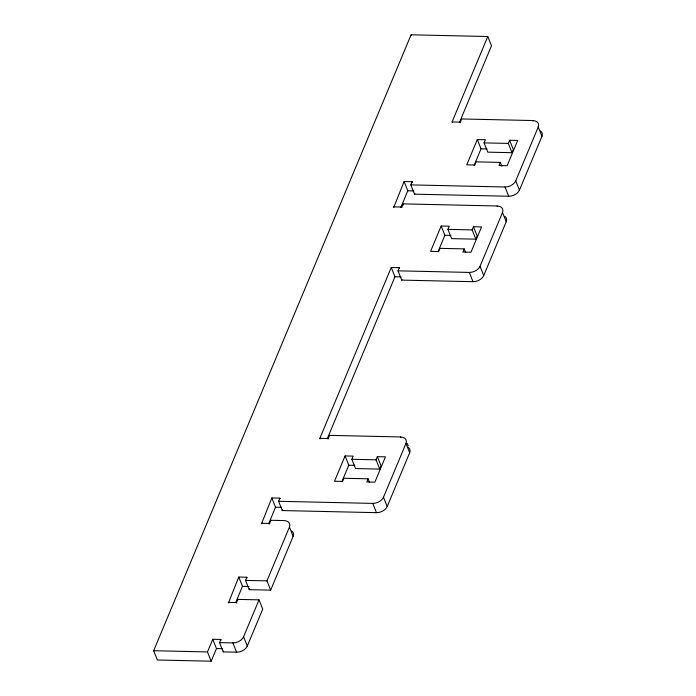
<?xml version="1.0" encoding="UTF-8"?>
<svg xmlns="http://www.w3.org/2000/svg" width="696" height="696" viewBox="0 0 696 696"><rect width="100%" height="100%" fill="white"/><g stroke="black" fill="none" stroke-linecap="round" stroke-linejoin="round"><path stroke-width="1.04" d="M221.067 640.033L220.841 639.45L212.767 639.276L216.473 648.542L211.184 661.2L157.366 659.999L153.651 650.725L411.101 34.8L487.792 36.514L491.498 45.788L459.517 122.313M211.184 661.2L207.478 651.926L212.767 639.276M228.427 602.936L238.771 577.045L246.845 577.228L247.08 577.81M261.487 523.836L271.832 497.945L279.905 498.127L280.14 498.71M393.736 207.434L404.089 181.543L412.154 181.726L412.389 182.309M235.866 602.136L242.478 586.319L238.771 577.045M268.63 523.766L275.546 507.219L271.832 497.945M400.879 207.364L407.795 190.817L404.089 181.543M236.501 603.119L237.588 599.378L259.016 599.856L262.731 609.122L247.297 646.036A8.848 5.829 -21.8 0 1 236.579 652.187L223.225 651.891L219.518 642.617L220.841 639.45M291.746 531.005A8.848 5.829 -21.8 0 1 293.147 536.355L270.666 590.138L249.229 589.66L245.523 580.394L246.845 577.228M269.561 524.018L270.648 520.277L284.099 520.573A8.848 5.829 -21.8 0 1 289.44 527.081L293.147 536.355M408.239 447.354A8.848 5.829 -21.8 0 1 409.683 452.731L387.202 506.523A8.848 5.829 -21.8 0 1 376.484 512.665L282.298 510.56L278.583 501.294L279.905 498.127M401.81 207.617L402.897 203.876L497.083 205.981A8.848 5.829 -21.8 0 1 502.512 212.489L506.218 221.763L483.737 275.546A8.848 5.829 -21.8 0 1 473.019 281.697L401.714 280.105L397.999 270.831L399.321 267.664L391.248 267.49L319.838 438.341L320.064 438.924M540.487 130.952A8.848 5.829 -21.8 0 1 541.932 136.329L519.451 190.121A8.848 5.829 -21.8 0 1 508.733 196.263L414.546 194.167L410.831 184.892L412.154 181.726M223.225 651.891L223.555 651.099M249.229 589.66L249.56 588.868M282.298 510.56L282.628 509.768M414.546 194.167L414.877 193.375M452.313 122.522L452.087 121.939L487.792 36.514M219.518 642.617L232.873 642.913A8.848 5.829 -21.8 0 0 243.591 636.77L259.016 599.856M270.666 590.138L266.959 580.873L289.44 527.081M327.303 438.619L394.963 276.756L391.248 267.49M328.138 439.098L329.234 435.357L400.548 436.949A8.848 5.829 -21.8 0 1 405.968 443.456L409.683 452.731M460.387 122.705L461.483 118.955L532.797 120.547A8.848 5.829 -21.8 0 1 538.217 127.064L541.932 136.329M401.714 280.105L402.044 279.314M368.106 478.805L366.783 481.971L374.857 482.154L385.445 456.837L377.371 456.663L381.077 465.928L379.755 469.095L355.534 468.556L351.828 459.282L353.15 456.115L345.077 455.941L334.498 481.249L342.571 481.432L343.894 478.265L368.106 478.805L369.593 482.519M464.215 248.89L462.892 252.056L470.957 252.239L481.545 226.922L473.471 226.739L477.178 236.014L475.855 239.18L451.634 238.641L447.928 229.367L449.251 226.2L441.177 226.017L430.598 251.334L438.671 251.517L439.994 248.35L464.215 248.89L465.694 252.596M500.363 162.412L499.041 165.57L507.106 165.752L517.693 140.444L509.62 140.261L513.326 149.536L512.004 152.694L487.783 152.154L484.077 142.88L485.399 139.722L477.325 139.539L466.746 164.848L474.82 165.03L476.142 161.864L500.363 162.412L501.842 166.118M341.866 481.762L348.783 465.206L345.077 455.941M437.967 251.839L444.883 235.291L441.177 226.017M474.115 165.361L481.032 148.814L477.325 139.539M379.755 469.095L376.049 459.821L377.371 456.663M475.855 239.18L472.149 229.906L473.471 226.739M512.004 152.694L508.298 143.419L509.62 140.261M278.583 501.294L372.769 503.399A8.848 5.829 -21.8 0 0 383.487 497.248L405.968 443.456M397.999 270.831L469.313 272.423A8.848 5.829 -21.8 0 0 480.031 266.281L502.512 212.489M410.831 184.892L505.018 186.998A8.848 5.829 -21.8 0 0 515.736 180.847L538.217 127.064M452.087 121.939L460.16 122.122M484.077 142.88L508.298 143.419M481.032 148.814L487.087 148.944M407.795 190.817L413.85 190.956M393.501 206.86L401.575 207.043M447.928 229.367L472.149 229.906M444.883 235.291L450.938 235.431M394.963 276.756L401.018 276.895M319.838 438.341L327.912 438.524M351.828 459.282L376.049 459.821M348.783 465.206L354.838 465.346M275.546 507.219L281.602 507.358M261.252 523.262L269.326 523.435M245.523 580.394L266.959 580.873M242.478 586.319L249.037 586.467M228.192 602.362L236.266 602.536M216.473 648.542L222.529 648.681M153.651 650.725L207.478 651.926M532.797 120.547L533.023 121.13M515.736 180.847L519.451 190.121M505.018 186.998L508.733 196.263M497.083 205.981L497.318 206.555M461.483 118.955L461.709 119.538M411.101 34.8L411.327 35.383M480.031 266.281L483.737 275.546M469.313 272.423L473.019 281.697M402.897 203.876L403.367 205.033M399.321 267.664L399.556 268.247M407.308 443.439L408.23 445.753M400.548 436.949L400.774 437.532M383.487 497.248L387.202 506.523M372.769 503.399L376.484 512.665M329.234 435.357L329.46 435.94M270.648 520.277L270.883 520.852M237.588 599.378L237.823 599.952M243.591 636.77L247.297 646.036M232.873 642.913L236.579 652.187M504.783 216.378A8.848 5.829 -21.8 0 1 506.218 221.763"/></g></svg>
